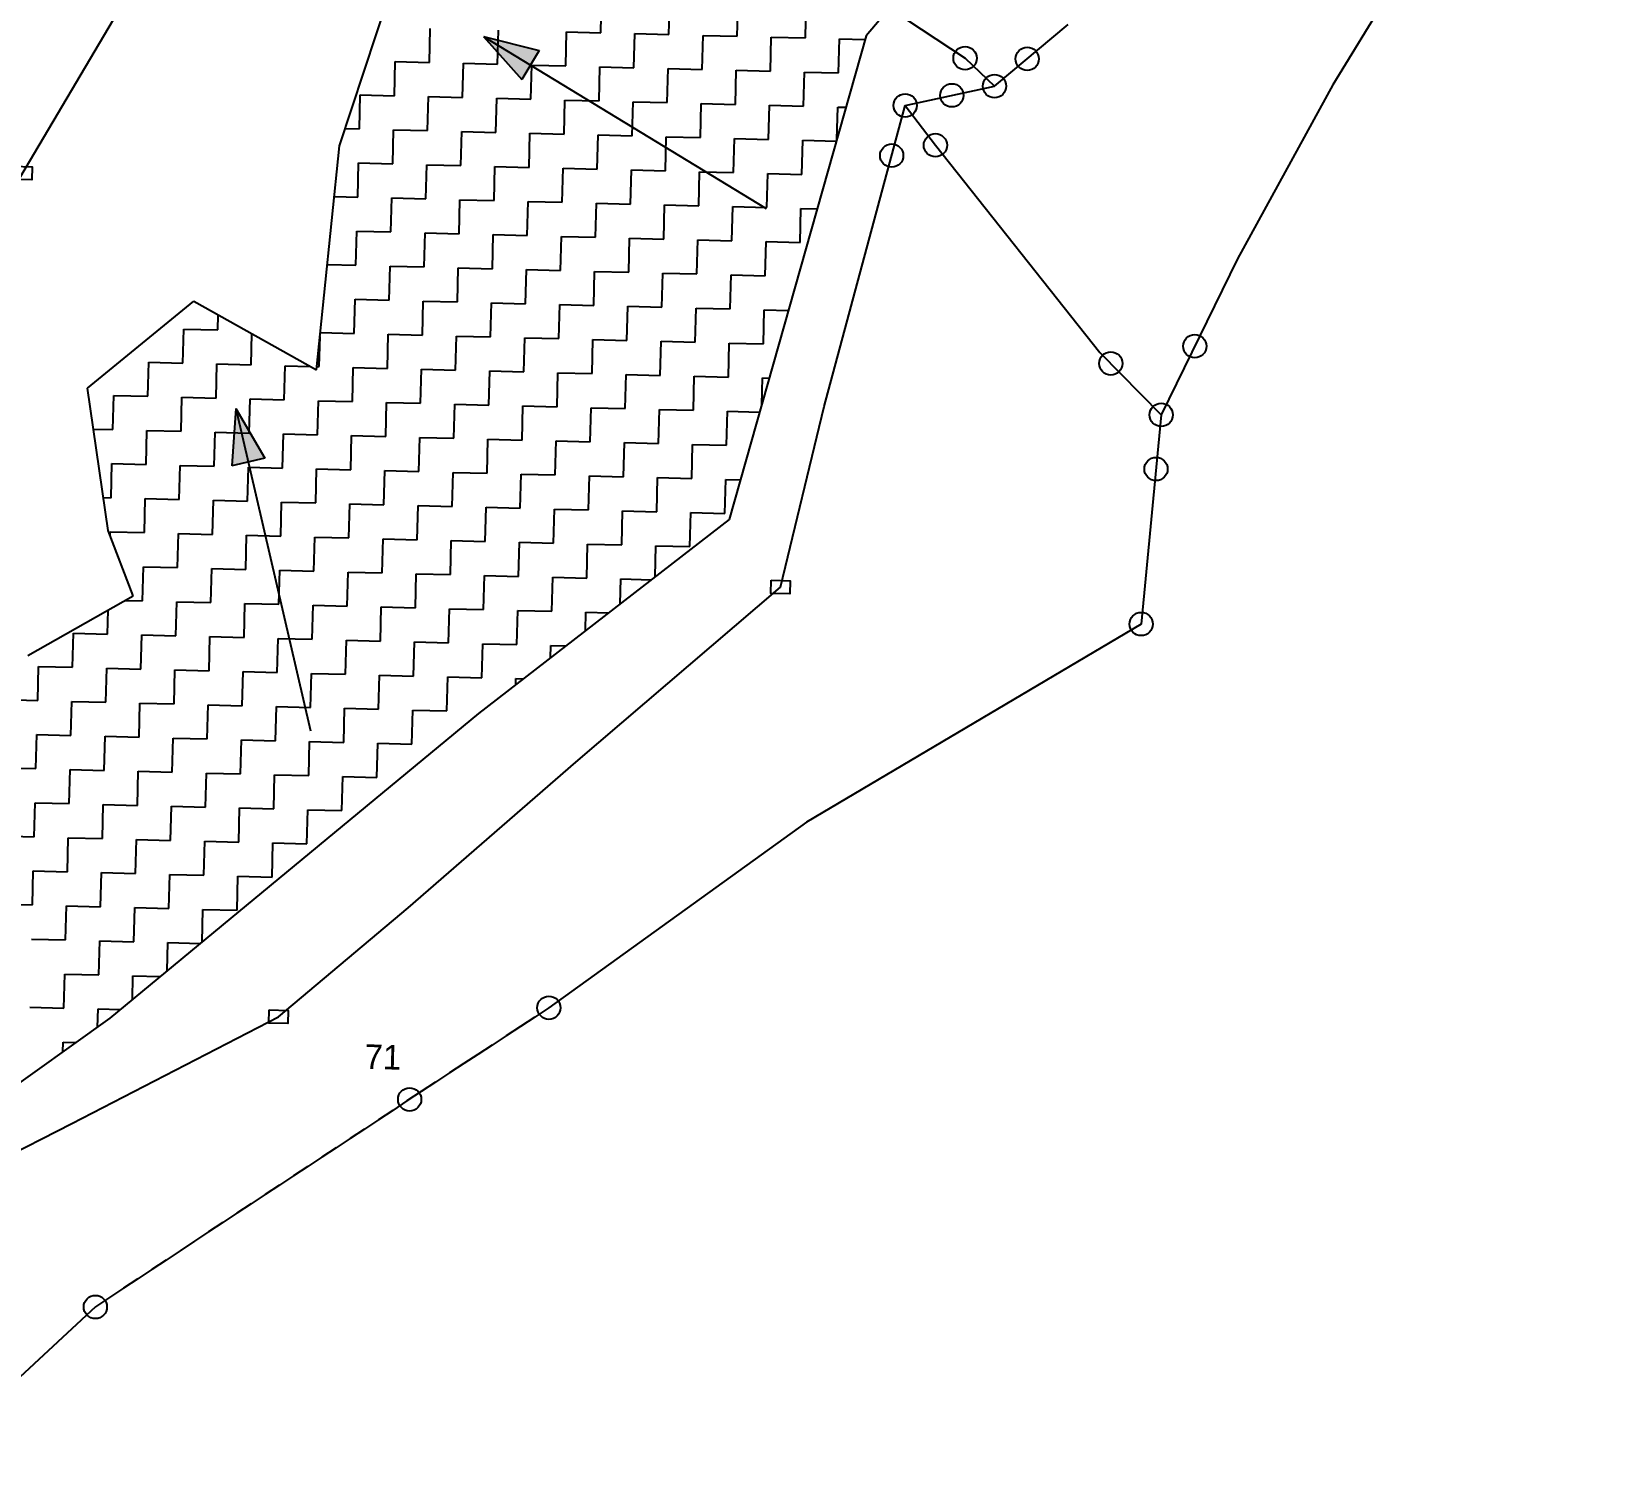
# Model space of a CAD drawing. Header units: metres. Extents: x 351065 to 355926, y 1754202 to 1757814.
# Drawn here: x 353793.2 to 354261.3, y 1754749.9 to 1755175.5 of the extents above; entities that cross this region are included whole.
import ezdxf

# ---------------------------------------------------------------- set-up
doc = ezdxf.new("R2010")
doc.units = ezdxf.units.M
doc.header["$MEASUREMENT"] = 0
for name, color, linetype in [('POLY_HATCH', 12, 'Continuous'), ('POLY_PARCEL', 6, 'Continuous'), ('TEXT_PARCEL', 7, 'Continuous'), ('V_BOUND_LINE', 7, 'Continuous')]:
    doc.layers.add(name, color=color, linetype=linetype)
doc.styles.add('TEXT_MAP', font='', dxfattribs={"height": 2.5})
doc.styles.get('TEXT_MAP').set_extended_font_data('Kruti Dev 050')

msp = doc.modelspace()

# ---------------------------------------------------------------- hatches: boundary and pattern name
h = msp.add_hatch(color=256)
h.paths.add_polyline_path([(353941.22, 1755165.56), (353943.81, 1755169.82), (353927.29, 1755174.04)])
h.paths.add_polyline_path([(353927.29, 1755174.04), (353938.62, 1755161.3), (353941.22, 1755165.56)])
h = msp.add_hatch(color=256)
h.paths.add_polyline_path([(353857.48, 1755047.76), (353862.34, 1755048.88), (353853.8, 1755063.64)])
h.paths.add_polyline_path([(353853.8, 1755063.64), (353852.62, 1755046.63), (353857.48, 1755047.76)])

# ---------------------------------------------------------------- linework, layer by layer
for points in [[(353927.29, 1755174.04), (354011.18, 1755122.97)], [(353927.29, 1755174.04), (353938.62, 1755161.3)], [(353927.29, 1755174.04), (353943.81, 1755169.82)], [(353943.81, 1755169.82), (353938.62, 1755161.3)], [(353853.8, 1755063.64), (353852.62, 1755046.63)], [(353853.8, 1755063.64), (353875.97, 1754967.96)], [(353853.8, 1755063.64), (353862.34, 1755048.88)], [(353862.34, 1755048.88), (353852.62, 1755046.63)]]:
    msp.add_lwpolyline(points)
for points in [[(353787.69, 1755135.49), (353793.33, 1755135.35), (353793.23, 1755131.45), (353787.59, 1755131.59)], [(354012.59, 1755012.61), (354018.22, 1755012.46), (354018.12, 1755008.57), (354012.49, 1755008.71)], [(353863.71, 1754885.09), (353869.34, 1754884.95), (353869.24, 1754881.05), (353863.61, 1754881.2)]]:
    msp.add_lwpolyline(points, close=True)
for centre in [(354070.14, 1755167.58), (354088.59, 1755167.37), (354078.88, 1755159.28), (354066.23, 1755156.54), (354052.38, 1755153.54), (354061.34, 1755141.73), (354048.38, 1755138.67), (354138.29, 1755082.09), (354113.38, 1755076.99), (354128.34, 1755061.72), (354126.8, 1755045.64), (354122.4, 1754999.63), (353946.67, 1754885.74), (353905.35, 1754858.54), (353812.11, 1754796.93)]:
    msp.add_circle(centre, 3.45)
at = {"layer": 'POLY_HATCH'}
for p, q in [((354117.08, 1755264.57), (354040.82, 1755174.21)), ((353884.58, 1755141.57), (353907.97, 1755212.77)), ((354040.82, 1755174.21), (354000.16, 1755030.61)), ((353877.74, 1755075.07), (353884.58, 1755141.57)), ((353809.81, 1755069.63), (353841.29, 1755095.49)), ((353841.29, 1755095.49), (353877.74, 1755075.07)), ((353815.92, 1755027.41), (353809.81, 1755069.63)), ((353823.31, 1755007.96), (353815.92, 1755027.41)), ((354000.16, 1755030.61), (353925.76, 1754973.03)), ((353792.05, 1754990.3), (353823.31, 1755007.96)), ((353925.76, 1754973.03), (353816.4, 1754882.61)), ((353816.4, 1754882.61), (353740.04, 1754828.15))]:
    msp.add_line(p, q, dxfattribs=at)
at = {"layer": 'POLY_HATCH', "linetype": 'Continuous'}
for p, q in [((353962.06, 1755175.13), (353962.32, 1755185.25)), ((353982.29, 1755174.61), (353982.55, 1755184.73)), ((354002.53, 1755174.09), (354002.79, 1755184.21)), ((354022.76, 1755173.57), (354023.02, 1755183.69)), ((353911.21, 1755166.31), (353911.47, 1755176.43)), ((353931.45, 1755165.79), (353931.71, 1755175.91)), ((353951.68, 1755165.27), (353951.94, 1755175.39)), ((353951.94, 1755175.39), (353962.06, 1755175.13)), ((353971.92, 1755164.75), (353972.18, 1755174.87)), ((353972.18, 1755174.87), (353982.29, 1755174.61)), ((353992.15, 1755164.23), (353992.41, 1755174.35)), ((353992.41, 1755174.35), (354002.53, 1755174.09)), ((354012.39, 1755163.72), (354012.64, 1755173.83)), ((354012.64, 1755173.83), (354022.76, 1755173.57)), ((354032.62, 1755163.2), (354032.88, 1755173.31)), ((354032.88, 1755173.31), (354040.51, 1755173.12)), ((353900.84, 1755156.45), (353901.1, 1755166.57)), ((353901.1, 1755166.57), (353911.21, 1755166.31)), ((353921.07, 1755155.93), (353921.33, 1755166.05)), ((353921.33, 1755166.05), (353931.45, 1755165.79)), ((353941.31, 1755155.42), (353941.57, 1755165.53)), ((353941.57, 1755165.53), (353951.68, 1755165.27)), ((353961.54, 1755154.9), (353961.8, 1755165.01)), ((353961.8, 1755165.01), (353971.92, 1755164.75)), ((353981.77, 1755154.38), (353982.03, 1755164.49)), ((353982.03, 1755164.49), (353992.15, 1755164.23)), ((354002.01, 1755153.86), (354002.27, 1755163.98)), ((354002.27, 1755163.98), (354012.39, 1755163.72)), ((354022.24, 1755153.34), (354022.5, 1755163.46)), ((354022.5, 1755163.46), (354032.62, 1755163.2)), ((353890.46, 1755146.6), (353890.72, 1755156.71)), ((353890.72, 1755156.71), (353900.84, 1755156.45)), ((353910.69, 1755146.08), (353910.95, 1755156.19)), ((353910.95, 1755156.19), (353921.07, 1755155.93)), ((353930.93, 1755145.56), (353931.19, 1755155.68)), ((353931.19, 1755155.68), (353941.31, 1755155.42)), ((353951.16, 1755145.04), (353951.42, 1755155.16)), ((353951.42, 1755155.16), (353961.54, 1755154.9)), ((353971.4, 1755144.52), (353971.66, 1755154.64)), ((353971.66, 1755154.64), (353981.77, 1755154.38)), ((353991.63, 1755144), (353991.89, 1755154.12)), ((353991.89, 1755154.12), (354002.01, 1755153.86)), ((354011.87, 1755143.48), (354012.13, 1755153.6)), ((354012.13, 1755153.6), (354022.24, 1755153.34)), ((354032.11, 1755143.47), (354032.36, 1755153.08)), ((354032.36, 1755153.08), (354034.82, 1755153.02)), ((353886.26, 1755146.7), (353890.46, 1755146.6)), ((353900.32, 1755136.22), (353900.58, 1755146.34)), ((353900.58, 1755146.34), (353910.69, 1755146.08)), ((353920.55, 1755135.7), (353920.81, 1755145.82)), ((353920.81, 1755145.82), (353930.93, 1755145.56)), ((353940.79, 1755135.18), (353941.05, 1755145.3)), ((353941.05, 1755145.3), (353951.16, 1755145.04)), ((353961.02, 1755134.66), (353961.28, 1755144.78)), ((353961.28, 1755144.78), (353971.4, 1755144.52)), ((353981.26, 1755134.14), (353981.51, 1755144.26)), ((353981.51, 1755144.26), (353991.63, 1755144)), ((354001.49, 1755133.62), (354001.75, 1755143.74)), ((354001.75, 1755143.74), (354011.87, 1755143.48)), ((354021.72, 1755133.1), (354021.98, 1755143.22)), ((354021.98, 1755143.22), (354031.97, 1755142.97)), ((353889.94, 1755126.36), (353890.2, 1755136.48)), ((353890.2, 1755136.48), (353900.32, 1755136.22)), ((353910.18, 1755125.84), (353910.44, 1755135.96)), ((353910.44, 1755135.96), (353920.55, 1755135.7)), ((353930.41, 1755125.32), (353930.67, 1755135.44)), ((353930.67, 1755135.44), (353940.79, 1755135.18)), ((353950.64, 1755124.8), (353950.9, 1755134.92)), ((353950.9, 1755134.92), (353961.02, 1755134.66)), ((353970.88, 1755124.29), (353971.14, 1755134.4)), ((353971.14, 1755134.4), (353981.26, 1755134.14)), ((353991.11, 1755123.77), (353991.37, 1755133.88)), ((353991.37, 1755133.88), (354001.49, 1755133.62)), ((354011.35, 1755123.25), (354011.61, 1755133.36)), ((354011.61, 1755133.36), (354021.72, 1755133.1)), ((353883.03, 1755126.54), (353889.94, 1755126.36)), ((353899.8, 1755115.99), (353900.06, 1755126.1)), ((353900.06, 1755126.1), (353910.18, 1755125.84)), ((353920.03, 1755115.47), (353920.29, 1755125.58)), ((353920.29, 1755125.58), (353930.41, 1755125.32)), ((353940.27, 1755114.95), (353940.53, 1755125.06)), ((353940.53, 1755125.06), (353950.64, 1755124.8)), ((353960.5, 1755114.43), (353960.76, 1755124.55)), ((353960.76, 1755124.55), (353970.88, 1755124.29)), ((353980.74, 1755113.91), (353981, 1755124.03)), ((353981, 1755124.03), (353991.11, 1755123.77)), ((354000.97, 1755113.39), (354001.23, 1755123.51)), ((354001.23, 1755123.51), (354011.35, 1755123.25)), ((354021.2, 1755112.87), (354021.46, 1755122.99)), ((354021.46, 1755122.99), (354026.28, 1755122.86)), ((353889.42, 1755106.13), (353889.68, 1755116.25)), ((353889.68, 1755116.25), (353899.8, 1755115.99)), ((353909.66, 1755105.61), (353909.92, 1755115.73)), ((353909.92, 1755115.73), (353920.03, 1755115.47)), ((353929.89, 1755105.09), (353930.15, 1755115.21)), ((353930.15, 1755115.21), (353940.27, 1755114.95)), ((353950.13, 1755104.57), (353950.38, 1755114.69)), ((353950.38, 1755114.69), (353960.5, 1755114.43)), ((353970.36, 1755104.05), (353970.62, 1755114.17)), ((353970.62, 1755114.17), (353980.74, 1755113.91)), ((353990.59, 1755103.53), (353990.85, 1755113.65)), ((353990.85, 1755113.65), (354000.97, 1755113.39)), ((354010.83, 1755103.01), (354011.09, 1755113.13)), ((354011.09, 1755113.13), (354021.2, 1755112.87)), ((353880.95, 1755106.35), (353889.42, 1755106.13)), ((353899.28, 1755095.75), (353899.54, 1755105.87)), ((353899.54, 1755105.87), (353909.66, 1755105.61)), ((353919.51, 1755095.23), (353919.77, 1755105.35)), ((353919.77, 1755105.35), (353929.89, 1755105.09)), ((353939.75, 1755094.71), (353940.01, 1755104.83)), ((353940.01, 1755104.83), (353950.13, 1755104.57)), ((353959.98, 1755094.19), (353960.24, 1755104.31)), ((353960.24, 1755104.31), (353970.36, 1755104.05)), ((353980.22, 1755093.67), (353980.48, 1755103.79)), ((353980.48, 1755103.79), (353990.59, 1755103.53)), ((354000.45, 1755093.16), (354000.71, 1755103.27)), ((354000.71, 1755103.27), (354010.83, 1755103.01)), ((353888.9, 1755085.89), (353889.16, 1755096.01)), ((353889.16, 1755096.01), (353899.28, 1755095.75)), ((353909.14, 1755085.37), (353909.4, 1755095.49)), ((353909.4, 1755095.49), (353919.51, 1755095.23)), ((353929.37, 1755084.86), (353929.63, 1755094.97)), ((353929.63, 1755094.97), (353939.75, 1755094.71)), ((353949.61, 1755084.34), (353949.87, 1755094.45)), ((353949.87, 1755094.45), (353959.98, 1755094.19)), ((353969.84, 1755083.82), (353970.1, 1755093.93)), ((353970.1, 1755093.93), (353980.22, 1755093.67)), ((353990.07, 1755083.3), (353990.33, 1755093.41)), ((353990.33, 1755093.41), (354000.45, 1755093.16)), ((354010.31, 1755082.78), (354010.57, 1755092.9)), ((354010.57, 1755092.9), (354017.74, 1755092.71)), ((353838.06, 1755077.07), (353838.32, 1755087.19)), ((353838.32, 1755087.19), (353848.43, 1755086.93)), ((353848.43, 1755086.93), (353848.55, 1755091.42)), ((353858.29, 1755076.56), (353858.53, 1755085.83)), ((353878.53, 1755076.04), (353878.76, 1755084.98)), ((353878.88, 1755086.15), (353888.9, 1755085.89)), ((353898.76, 1755075.52), (353899.02, 1755085.63)), ((353899.02, 1755085.63), (353909.14, 1755085.37)), ((353918.99, 1755075), (353919.25, 1755085.11)), ((353919.25, 1755085.11), (353929.37, 1755084.86)), ((353939.23, 1755074.48), (353939.49, 1755084.6)), ((353939.49, 1755084.6), (353949.61, 1755084.34)), ((353959.46, 1755073.96), (353959.72, 1755084.08)), ((353959.72, 1755084.08), (353969.84, 1755083.82)), ((353979.7, 1755073.44), (353979.96, 1755083.56)), ((353979.96, 1755083.56), (353990.07, 1755083.3)), ((353999.93, 1755072.92), (354000.19, 1755083.04)), ((354000.19, 1755083.04), (354010.31, 1755082.78)), ((353827.68, 1755067.22), (353827.94, 1755077.33)), ((353827.94, 1755077.33), (353838.06, 1755077.07)), ((353847.92, 1755066.7), (353848.18, 1755076.81)), ((353848.18, 1755076.81), (353858.29, 1755076.56)), ((353868.15, 1755066.18), (353868.41, 1755076.3)), ((353868.41, 1755076.3), (353875.88, 1755076.1)), ((353877.84, 1755076.05), (353878.53, 1755076.04)), ((353888.38, 1755065.66), (353888.64, 1755075.78)), ((353888.64, 1755075.78), (353898.76, 1755075.52)), ((353908.62, 1755065.14), (353908.88, 1755075.26)), ((353908.88, 1755075.26), (353918.99, 1755075)), ((353928.85, 1755064.62), (353929.11, 1755074.74)), ((353929.11, 1755074.74), (353939.23, 1755074.48)), ((353949.09, 1755064.1), (353949.35, 1755074.22)), ((353949.35, 1755074.22), (353959.46, 1755073.96)), ((353969.32, 1755063.58), (353969.58, 1755073.7)), ((353969.58, 1755073.7), (353979.7, 1755073.44)), ((353989.56, 1755063.06), (353989.81, 1755073.18)), ((353989.81, 1755073.18), (353999.93, 1755072.92)), ((354009.85, 1755064.83), (354010.05, 1755072.66)), ((354010.05, 1755072.66), (354012.05, 1755072.61)), ((353817.3, 1755057.36), (353817.56, 1755067.48)), ((353817.56, 1755067.48), (353827.68, 1755067.22)), ((353837.54, 1755056.84), (353837.8, 1755066.96)), ((353837.8, 1755066.96), (353847.92, 1755066.7)), ((353857.77, 1755056.32), (353858.03, 1755066.44)), ((353858.03, 1755066.44), (353868.15, 1755066.18)), ((353878.01, 1755055.8), (353878.27, 1755065.92)), ((353878.27, 1755065.92), (353888.38, 1755065.66)), ((353898.24, 1755055.28), (353898.5, 1755065.4)), ((353898.5, 1755065.4), (353908.62, 1755065.14)), ((353918.48, 1755054.76), (353918.74, 1755064.88)), ((353918.74, 1755064.88), (353928.85, 1755064.62)), ((353938.71, 1755054.24), (353938.97, 1755064.36)), ((353938.97, 1755064.36), (353949.09, 1755064.1)), ((353958.94, 1755053.73), (353959.2, 1755063.84)), ((353959.2, 1755063.84), (353969.32, 1755063.58)), ((353979.18, 1755053.21), (353979.44, 1755063.32)), ((353979.44, 1755063.32), (353989.56, 1755063.06)), ((353999.41, 1755052.69), (353999.67, 1755062.8)), ((353999.67, 1755062.8), (354009.2, 1755062.56)), ((353811.57, 1755057.51), (353817.3, 1755057.36)), ((353827.16, 1755046.98), (353827.42, 1755057.1)), ((353827.42, 1755057.1), (353837.54, 1755056.84)), ((353847.4, 1755046.46), (353847.66, 1755056.58)), ((353847.66, 1755056.58), (353857.77, 1755056.32)), ((353867.63, 1755045.94), (353867.89, 1755056.06)), ((353867.89, 1755056.06), (353878.01, 1755055.8)), ((353887.86, 1755045.43), (353888.12, 1755055.54)), ((353888.12, 1755055.54), (353898.24, 1755055.28)), ((353908.1, 1755044.91), (353908.36, 1755055.02)), ((353908.36, 1755055.02), (353918.48, 1755054.76)), ((353928.33, 1755044.39), (353928.59, 1755054.5)), ((353928.59, 1755054.5), (353938.71, 1755054.24)), ((353948.57, 1755043.87), (353948.83, 1755053.98)), ((353948.83, 1755053.98), (353958.94, 1755053.73)), ((353968.8, 1755043.35), (353969.06, 1755053.47)), ((353969.06, 1755053.47), (353979.18, 1755053.21)), ((353989.04, 1755042.83), (353989.3, 1755052.95)), ((353989.3, 1755052.95), (353999.41, 1755052.69)), ((353816.79, 1755037.13), (353817.04, 1755047.24)), ((353817.04, 1755047.24), (353827.16, 1755046.98)), ((353837.02, 1755036.61), (353837.28, 1755046.72)), ((353837.28, 1755046.72), (353847.4, 1755046.46)), ((353857.25, 1755036.09), (353857.51, 1755046.2)), ((353857.51, 1755046.2), (353867.63, 1755045.94)), ((353877.49, 1755035.57), (353877.75, 1755045.68)), ((353877.75, 1755045.68), (353887.86, 1755045.43)), ((353897.72, 1755035.05), (353897.98, 1755045.17)), ((353897.98, 1755045.17), (353908.1, 1755044.91)), ((353917.96, 1755034.53), (353918.22, 1755044.65)), ((353918.22, 1755044.65), (353928.33, 1755044.39)), ((353938.19, 1755034.01), (353938.45, 1755044.13)), ((353938.45, 1755044.13), (353948.57, 1755043.87)), ((353958.43, 1755033.49), (353958.68, 1755043.61)), ((353958.68, 1755043.61), (353968.8, 1755043.35)), ((353978.66, 1755032.97), (353978.92, 1755043.09)), ((353978.92, 1755043.09), (353989.04, 1755042.83)), ((353998.89, 1755032.45), (353999.15, 1755042.57)), ((353999.15, 1755042.57), (354003.51, 1755042.46)), ((353814.51, 1755037.18), (353816.79, 1755037.13)), ((353826.64, 1755026.75), (353826.9, 1755036.87)), ((353826.9, 1755036.87), (353837.02, 1755036.61)), ((353846.88, 1755026.23), (353847.14, 1755036.35)), ((353847.14, 1755036.35), (353857.25, 1755036.09)), ((353867.11, 1755025.71), (353867.37, 1755035.83)), ((353867.37, 1755035.83), (353877.49, 1755035.57)), ((353887.35, 1755025.19), (353887.61, 1755035.31)), ((353887.61, 1755035.31), (353897.72, 1755035.05)), ((353907.58, 1755024.67), (353907.84, 1755034.79)), ((353907.84, 1755034.79), (353917.96, 1755034.53)), ((353927.81, 1755024.15), (353928.07, 1755034.27)), ((353928.07, 1755034.27), (353938.19, 1755034.01)), ((353948.05, 1755023.63), (353948.31, 1755033.75)), ((353948.31, 1755033.75), (353958.43, 1755033.49)), ((353968.28, 1755023.11), (353968.54, 1755033.23)), ((353968.54, 1755033.23), (353978.66, 1755032.97)), ((353988.52, 1755022.6), (353988.78, 1755032.71)), ((353988.78, 1755032.71), (353998.89, 1755032.45)), ((353816.5, 1755025.89), (353816.53, 1755027.01)), ((353816.53, 1755027.01), (353826.64, 1755026.75)), ((353836.5, 1755016.37), (353836.76, 1755026.49)), ((353836.76, 1755026.49), (353846.88, 1755026.23)), ((353856.73, 1755015.85), (353856.99, 1755025.97)), ((353856.99, 1755025.97), (353867.11, 1755025.71)), ((353876.97, 1755015.33), (353877.23, 1755025.45)), ((353877.23, 1755025.45), (353887.35, 1755025.19)), ((353897.2, 1755014.81), (353897.46, 1755024.93)), ((353897.46, 1755024.93), (353907.58, 1755024.67)), ((353917.44, 1755014.3), (353917.7, 1755024.41)), ((353917.7, 1755024.41), (353927.81, 1755024.15)), ((353937.67, 1755013.78), (353937.93, 1755023.89)), ((353937.93, 1755023.89), (353948.05, 1755023.63)), ((353957.91, 1755013.26), (353958.17, 1755023.37)), ((353958.17, 1755023.37), (353968.28, 1755023.11)), ((353978.16, 1755013.59), (353978.4, 1755022.85)), ((353978.4, 1755022.85), (353988.52, 1755022.6)), ((353826.12, 1755006.51), (353826.38, 1755016.63)), ((353826.38, 1755016.63), (353836.5, 1755016.37)), ((353846.36, 1755006), (353846.62, 1755016.11)), ((353846.62, 1755016.11), (353856.73, 1755015.85)), ((353866.59, 1755005.48), (353866.85, 1755015.59)), ((353866.85, 1755015.59), (353876.97, 1755015.33)), ((353886.83, 1755004.96), (353887.09, 1755015.07)), ((353887.09, 1755015.07), (353897.2, 1755014.81)), ((353907.06, 1755004.44), (353907.32, 1755014.55)), ((353907.32, 1755014.55), (353917.44, 1755014.3)), ((353927.29, 1755003.92), (353927.55, 1755014.04)), ((353927.55, 1755014.04), (353937.67, 1755013.78)), ((353947.53, 1755003.4), (353947.79, 1755013.52)), ((353947.79, 1755013.52), (353957.91, 1755013.26)), ((353967.83, 1755005.59), (353968.02, 1755013)), ((353968.02, 1755013), (353977.1, 1755012.76)), ((353815.75, 1754996.66), (353815.93, 1755003.79)), ((353820.99, 1755006.65), (353826.12, 1755006.51)), ((353835.98, 1754996.14), (353836.24, 1755006.25)), ((353836.24, 1755006.25), (353846.36, 1755006)), ((353856.22, 1754995.62), (353856.48, 1755005.74)), ((353856.48, 1755005.74), (353866.59, 1755005.48)), ((353876.45, 1754995.1), (353876.71, 1755005.22)), ((353876.71, 1755005.22), (353886.83, 1755004.96)), ((353896.68, 1754994.58), (353896.94, 1755004.7)), ((353896.94, 1755004.7), (353907.06, 1755004.44)), ((353916.92, 1754994.06), (353917.18, 1755004.18)), ((353917.18, 1755004.18), (353927.29, 1755003.92)), ((353937.15, 1754993.54), (353937.41, 1755003.66)), ((353937.41, 1755003.66), (353947.53, 1755003.4)), ((353957.5, 1754997.59), (353957.65, 1755003.14)), ((353957.65, 1755003.14), (353964.44, 1755002.97)), ((353805.37, 1754986.8), (353805.63, 1754996.92)), ((353805.63, 1754996.92), (353815.75, 1754996.66)), ((353825.6, 1754986.28), (353825.86, 1754996.4)), ((353825.86, 1754996.4), (353835.98, 1754996.14)), ((353845.84, 1754985.76), (353846.1, 1754995.88)), ((353846.1, 1754995.88), (353856.22, 1754995.62)), ((353866.07, 1754985.24), (353866.33, 1754995.36)), ((353866.33, 1754995.36), (353876.45, 1754995.1)), ((353886.31, 1754984.72), (353886.57, 1754994.84)), ((353886.57, 1754994.84), (353896.68, 1754994.58)), ((353906.54, 1754984.2), (353906.8, 1754994.32)), ((353906.8, 1754994.32), (353916.92, 1754994.06)), ((353926.78, 1754983.68), (353927.04, 1754993.8)), ((353927.04, 1754993.8), (353937.15, 1754993.54)), ((353947.18, 1754989.6), (353947.27, 1754993.28)), ((353947.27, 1754993.28), (353951.78, 1754993.17)), ((353794.99, 1754976.94), (353795.25, 1754987.06)), ((353795.25, 1754987.06), (353805.37, 1754986.8)), ((353815.23, 1754976.42), (353815.49, 1754986.54)), ((353815.49, 1754986.54), (353825.6, 1754986.28)), ((353835.46, 1754975.9), (353835.72, 1754986.02)), ((353835.72, 1754986.02), (353845.84, 1754985.76)), ((353855.7, 1754975.38), (353855.96, 1754985.5)), ((353855.96, 1754985.5), (353866.07, 1754985.24)), ((353875.93, 1754974.86), (353876.19, 1754984.98)), ((353876.19, 1754984.98), (353886.31, 1754984.72)), ((353896.16, 1754974.35), (353896.42, 1754984.46)), ((353896.42, 1754984.46), (353906.54, 1754984.2)), ((353916.4, 1754973.83), (353916.66, 1754983.94)), ((353916.66, 1754983.94), (353926.78, 1754983.68)), ((353936.85, 1754981.6), (353936.89, 1754983.42)), ((353936.89, 1754983.42), (353939.12, 1754983.37)), ((353784.88, 1754977.2), (353794.99, 1754976.94)), ((353804.85, 1754966.56), (353805.11, 1754976.68)), ((353805.11, 1754976.68), (353815.23, 1754976.42)), ((353825.09, 1754966.05), (353825.34, 1754976.16)), ((353825.34, 1754976.16), (353835.46, 1754975.9)), ((353845.32, 1754965.53), (353845.58, 1754975.64)), ((353845.58, 1754975.64), (353855.7, 1754975.38)), ((353865.55, 1754965.01), (353865.81, 1754975.12)), ((353865.81, 1754975.12), (353875.93, 1754974.86)), ((353885.79, 1754964.49), (353886.05, 1754974.61)), ((353886.05, 1754974.61), (353896.16, 1754974.35)), ((353906.02, 1754963.97), (353906.28, 1754974.09)), ((353906.28, 1754974.09), (353916.4, 1754973.83)), ((353794.47, 1754956.71), (353794.73, 1754966.82)), ((353794.73, 1754966.82), (353804.85, 1754966.56)), ((353814.71, 1754956.19), (353814.97, 1754966.31)), ((353814.97, 1754966.31), (353825.09, 1754966.05)), ((353834.94, 1754955.67), (353835.2, 1754965.79)), ((353835.2, 1754965.79), (353845.32, 1754965.53)), ((353855.18, 1754955.15), (353855.44, 1754965.27)), ((353855.44, 1754965.27), (353865.55, 1754965.01)), ((353875.41, 1754954.63), (353875.67, 1754964.75)), ((353875.67, 1754964.75), (353885.79, 1754964.49)), ((353895.65, 1754954.11), (353895.91, 1754964.23)), ((353895.91, 1754964.23), (353906.02, 1754963.97)), ((353784.36, 1754956.97), (353794.47, 1754956.71)), ((353804.33, 1754946.33), (353804.59, 1754956.45)), ((353804.59, 1754956.45), (353814.71, 1754956.19)), ((353824.57, 1754945.81), (353824.83, 1754955.93)), ((353824.83, 1754955.93), (353834.94, 1754955.67)), ((353844.8, 1754945.29), (353845.06, 1754955.41)), ((353845.06, 1754955.41), (353855.18, 1754955.15)), ((353865.03, 1754944.77), (353865.29, 1754954.89)), ((353865.29, 1754954.89), (353875.41, 1754954.63)), ((353885.27, 1754944.25), (353885.53, 1754954.37)), ((353885.53, 1754954.37), (353895.65, 1754954.11)), ((353793.96, 1754936.47), (353794.21, 1754946.59)), ((353794.21, 1754946.59), (353804.33, 1754946.33)), ((353814.19, 1754935.95), (353814.45, 1754946.07)), ((353814.45, 1754946.07), (353824.57, 1754945.81)), ((353834.42, 1754935.43), (353834.68, 1754945.55)), ((353834.68, 1754945.55), (353844.8, 1754945.29)), ((353854.66, 1754934.92), (353854.92, 1754945.03)), ((353854.92, 1754945.03), (353865.03, 1754944.77)), ((353874.89, 1754934.4), (353875.15, 1754944.51)), ((353875.15, 1754944.51), (353885.27, 1754944.25)), ((353783.84, 1754936.73), (353793.96, 1754936.47)), ((353803.81, 1754926.1), (353804.07, 1754936.21)), ((353804.07, 1754936.21), (353814.19, 1754935.95)), ((353824.05, 1754925.58), (353824.31, 1754935.69)), ((353824.31, 1754935.69), (353834.42, 1754935.43)), ((353844.28, 1754925.06), (353844.54, 1754935.18)), ((353844.54, 1754935.18), (353854.66, 1754934.92)), ((353864.52, 1754924.54), (353864.78, 1754934.66)), ((353864.78, 1754934.66), (353874.89, 1754934.4)), ((353793.44, 1754916.24), (353793.7, 1754926.36)), ((353793.7, 1754926.36), (353803.81, 1754926.1)), ((353813.67, 1754915.72), (353813.93, 1754925.84)), ((353813.93, 1754925.84), (353824.05, 1754925.58)), ((353833.9, 1754915.2), (353834.16, 1754925.32)), ((353834.16, 1754925.32), (353844.28, 1754925.06)), ((353854.14, 1754914.68), (353854.4, 1754924.8)), ((353854.4, 1754924.8), (353864.52, 1754924.54)), ((353783.32, 1754916.5), (353793.44, 1754916.24)), ((353803.29, 1754905.86), (353803.55, 1754915.98)), ((353803.55, 1754915.98), (353813.67, 1754915.72)), ((353823.53, 1754905.34), (353823.79, 1754915.46)), ((353823.79, 1754915.46), (353833.9, 1754915.2)), ((353843.77, 1754905.23), (353844.02, 1754914.94)), ((353844.02, 1754914.94), (353854.14, 1754914.68)), ((353793.18, 1754906.12), (353803.29, 1754905.86)), ((353813.15, 1754895.49), (353813.41, 1754905.6)), ((353813.41, 1754905.6), (353823.53, 1754905.34)), ((353833.43, 1754896.68), (353833.64, 1754905.08)), ((353833.64, 1754905.08), (353843.29, 1754904.84)), ((353802.77, 1754885.63), (353803.03, 1754895.75)), ((353803.03, 1754895.75), (353813.15, 1754895.49)), ((353823.09, 1754888.13), (353823.27, 1754895.23)), ((353823.27, 1754895.23), (353831.41, 1754895.02)), ((353792.66, 1754885.89), (353802.77, 1754885.63)), ((353812.75, 1754880), (353812.89, 1754885.37)), ((353812.89, 1754885.37), (353819.54, 1754885.2)), ((353802.44, 1754872.65), (353802.51, 1754875.51)), ((353802.51, 1754875.51), (353806.32, 1754875.41))]:
    msp.add_line(p, q, dxfattribs=at)
at = {"layer": 'POLY_PARCEL'}
for p, q in [((353834.49, 1755207.87), (353787.06, 1755127.64)), ((354052.77, 1755179.02), (354070.14, 1755167.58)), ((354078.88, 1755159.28), (354100.78, 1755177.54)), ((354070.14, 1755167.58), (354078.88, 1755159.28)), ((354052.38, 1755153.54), (354078.88, 1755159.28)), ((354028.35, 1755064.23), (354052.38, 1755153.54)), ((354052.38, 1755153.54), (354061.34, 1755141.73)), ((354061.34, 1755141.73), (354110.17, 1755080.26)), ((354110.17, 1755080.26), (354128.34, 1755061.72)), ((354015.35, 1755010.59), (354028.35, 1755064.23)), ((353954.64, 1754958.59), (354015.35, 1755010.59)), ((353904.96, 1754915.38), (353954.64, 1754958.59)), ((353866.48, 1754883.07), (353904.96, 1754915.38)), ((353805.12, 1754851.36), (353866.48, 1754883.07)), ((353757.87, 1754827.39), (353805.12, 1754851.36))]:
    msp.add_line(p, q, dxfattribs=at)
at = {"layer": 'V_BOUND_LINE'}
for p, q in [((354261.33, 1755293.84), (354179.28, 1755159.69)), ((354179.28, 1755159.69), (354150.96, 1755108.03)), ((354150.96, 1755108.03), (354128.34, 1755061.72)), ((354128.34, 1755061.72), (354122.4, 1754999.63)), ((354122.4, 1754999.63), (354023.1, 1754940.81)), ((354023.1, 1754940.81), (353946.67, 1754885.74)), ((353812.11, 1754796.93), (353761.37, 1754749.89))]:
    msp.add_line(p, q, dxfattribs=at)
msp.add_arc((372041.63, 1727323.81), 32971.02, 123.285705, 123.565876, dxfattribs=at)

# ---------------------------------------------------------------- texts
at = {"layer": 'TEXT_PARCEL', "style": 'TEXT_MAP'}
msp.add_text('71', height=7.287, rotation=358.5302, dxfattribs=at).set_placement((353891.9, 1754867.62))

doc.saveas('drawing.dxf')
